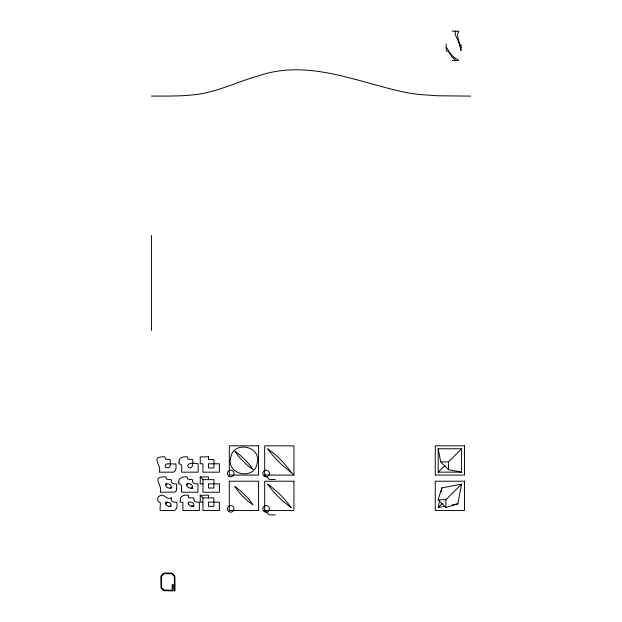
<?xml version="1.0" encoding="UTF-8"?>
<svg xmlns="http://www.w3.org/2000/svg" width="622" height="622" viewBox="0 0 622 622"><rect width="100%" height="100%" fill="white"/><g stroke="black" fill="none" stroke-linecap="round" stroke-linejoin="round"><path stroke-width="0.93" d="M461.058 44.224L460.972 47.435L455.351 34.731L455.11 32.904L455.825 31.287L452.038 31.1M461.058 47.365L461.003 50.553L457.691 36.294L457.691 33.813L458.919 31.325L455.18 31.1M188.365 504.17L188.412 502.133C191.203 501.55 194.772 502.887 193.885 506.316L189.694 505.865L188.45 503.672M188.412 503.68L188.412 502.654M165.872 504.1L165.957 502.63M188.373 503.68L188.513 502.654L188.279 503.688M165.864 503.61L166.074 502.646L165.911 503.144M444.746 506.3L438.183 507.536L439.42 500.974M441.185 491.605L441.892 487.858L461.563 484.157L457.862 503.828L445.904 507.544L438.113 499.754L441.892 487.858M188.396 503.175L188.621 502.654M165.88 484.88L166.618 483.838L165.779 484.359M186.888 484.88L187.595 483.838L186.654 484.888M265.065 475.41L265.019 474.71L264.35 474.726L264.334 475.426L265.065 475.41L269.326 479.492L275.313 479.492M265.065 510.802L264.995 510.079L264.303 510.172L264.366 510.841L265.065 510.802L269.326 514.884L275.313 514.884M461.563 472.145L448.493 469.703L448.493 461.913L461.563 448.765L438.183 448.765L438.183 472.145L461.563 472.145L461.563 448.765M438.183 507.536L442.258 503.478M438.113 499.754L445.904 499.754L461.563 484.157M438.183 472.145L445.049 465.528M191.102 488.293L192.47 487.345M170.506 487.982L171.198 487.345L171.882 487.656M187.051 484.359L187.891 483.838M191.786 487.99L192.47 487.57L191.102 488.114M170.506 487.734L171.198 487.345M193.201 506.16L191.856 506.425M169.254 506.254L170.583 506.176M452.241 504.885L457.862 503.828M169.892 506.199L170.568 506.09M192.525 506.331L193.201 506.246L191.218 506.355M202.959 483.838L200.23 483.838L200.23 476.95L208.44 476.88L208.44 479.64M202.959 502.133L200.23 502.133L200.23 495.244L208.44 495.174L208.44 497.934M452.038 60.489L455.615 60.264L451.681 56.649L447.342 48.648L446.293 47.948L446.168 44.224M455.18 60.489L458.709 60.303L454.076 57.387L447.972 51.159L446.355 51.02L446.168 47.365M151.426 96.107C170.008 95.959 188.855 96.705 207.11 92.569C224.946 88.41 241.6 80.44 259.257 75.627C308.769 58.849 358.163 82.609 406.244 92.569A192.96 192.96 0 0 0 419.531 94.497L437.631 95.765L470.574 96.107M438.183 448.765L440.695 461.913L448.493 461.913M293.949 475.084L264.692 475.084L264.692 445.826L293.949 445.826L293.949 475.084L291.01 472.145A95.461 95.461 0 0 0 267.631 448.765A103.998 103.998 0 0 0 291.01 472.145M202.959 479.64L213.914 479.64L213.914 488.029L208.44 488.029L208.44 483.838L219.395 483.838L219.395 492.227L202.959 492.227L202.959 479.64L200.23 476.95M171.198 488.029C168.375 488.597 164.853 487.298 165.716 483.838C168.508 483.255 172.084 484.592 171.198 488.021M192.47 488.029C189.648 488.597 186.126 487.298 186.997 483.838C189.788 483.255 193.356 484.592 192.47 488.021M171.229 497.934C165.281 500.438 164.262 491.652 158.454 496.846C157.296 498.393 157.257 502.327 159.924 502.133C161.082 504.263 159.496 508.19 160.282 510.522L171.921 510.522C177.068 511.743 177.643 505.779 176.718 502.141C173.927 502.708 170.35 501.386 171.237 497.942M202.959 497.934L213.914 497.934L213.914 506.324L208.44 506.324L208.44 502.133L219.395 502.133L219.395 510.522L202.959 510.522L202.959 497.934L200.23 495.244M440.695 461.913L448.493 469.703M188.419 503.175L188.443 504.162M445.904 499.754L445.904 507.544M151.426 235.38L151.426 330.507M174.385 577.955L174.362 590.9L175.015 590.9L174.93 576.944A4.805 4.805 0 0 0 174.424 575.599L172.341 573.523A4.611 4.611 0 0 0 171.003 573.049L164.721 573.049A4.657 4.657 0 0 0 163.384 573.531L162.583 574.075A5.287 5.287 0 0 0 161.572 575.171L161.323 575.583A4.611 4.611 0 0 0 160.849 576.921L160.958 587.417A4.642 4.642 0 0 0 161.572 588.707L162.98 590.091A4.673 4.673 0 0 0 164.27 590.698L173.188 590.9L173.188 590.247L164.465 590.068A4.066 4.066 0 0 1 163.345 589.547L161.907 587.977A4.027 4.027 0 0 1 161.495 586.81L161.495 577.053A3.989 3.989 0 0 1 161.907 575.902L163.703 574.114A4.035 4.035 0 0 1 164.861 573.694L170.871 573.694A4.059 4.059 0 0 1 172.037 574.106L173.849 575.918A4.268 4.268 0 0 1 174.284 577.092L174.385 577.955M179.012 462.076L178.996 463.787C183.451 463.25 181.08 470.131 181.725 472.176L198.161 472.176L198.161 463.787C177.231 460.086 194.725 477.719 192.68 459.588L188.101 459.137L187.206 456.828C183.622 456.392 178.335 457.31 179.012 462.076M178.802 482.128L178.786 483.838C183.241 483.302 180.87 490.19 181.515 492.227L197.944 492.227L197.944 483.846C195.129 484.39 191.607 483.115 192.47 479.64L187.891 479.189L186.997 476.88C183.412 476.444 178.125 477.362 178.802 482.128M180.217 500.422L180.201 502.133L182.868 502.296L182.93 510.522L199.359 510.522L199.359 502.141C196.544 502.685 193.022 501.41 193.885 497.934L188.513 497.818L188.412 495.174C184.827 494.739 179.54 495.656 180.217 500.422M170.265 464.307C171.019 467.176 167.349 469.019 165.39 466.998C163.267 461.508 174.424 464.891 175.746 463.787C176.671 467.425 176.104 473.396 170.949 472.176L159.31 472.176C162.186 464.758 149.117 456.424 164.791 456.828L165.685 459.137L170.265 459.588L170.265 464.307M176.671 488.558L176.073 491.24L174.401 492.064L160.243 492.227C163.112 484.81 150.042 476.475 165.716 476.88L166.618 479.189L171.182 479.64C170.342 483.107 173.841 484.398 176.671 483.838L176.671 488.558M230.676 457.714C226.183 475.169 254.616 480.565 257.189 463.196C261.675 445.733 233.25 440.345 230.676 457.714M208.44 456.828L200.23 456.89L200.23 463.787L202.959 463.787L202.959 472.176L219.395 472.176L219.395 463.787L208.44 463.787L208.44 467.977L213.914 467.977L213.914 459.588L208.44 459.588L208.44 456.828M258.558 445.826L229.3 445.826L229.3 475.084L258.558 475.084L258.558 445.826M464.502 445.826L435.252 445.826L435.252 475.084L464.502 475.084L464.502 445.826M258.558 481.218L229.3 481.218L229.3 510.468L258.558 510.468L258.558 481.218M293.949 481.218L264.692 481.218L264.692 510.468L293.949 510.468L293.949 481.218M464.502 481.218L435.252 481.218L435.252 510.468L464.502 510.468L464.502 481.218M167.046 502.133L165.771 502.133C164.861 505.562 168.438 506.914 171.229 506.324L170.638 503.112L167.046 502.133M173.188 584.804L172.1 584.804L172.1 585.457L173.188 585.457L173.188 584.804M173.188 586.616L172.1 586.616L172.1 587.269L173.188 587.269L173.188 586.616M173.188 588.428L172.1 588.428L172.1 589.088L173.188 589.088L173.188 588.428M235.038 451.323L238.42 456.221A103.454 103.454 0 0 0 248.162 465.964L253.076 469.571L249.492 464.626A94.871 94.871 0 0 0 239.758 454.884L235.038 451.323M235.038 486.707L238.42 491.613A103.462 103.462 0 0 0 248.162 501.348L253.076 504.963L249.492 500.018A94.871 94.871 0 0 0 239.758 490.276L235.038 486.707M291.01 507.536A95.461 95.461 0 0 0 267.631 484.157A103.998 103.998 0 0 0 291.01 507.536M264.327 511.657A3.312 3.312 0 0 0 269.419 509.006A3.312 3.312 0 0 0 264.583 505.919A3.312 3.312 0 0 0 264.327 511.657M228.943 511.657A3.312 3.312 0 0 0 234.035 509.006A3.312 3.312 0 0 0 229.191 505.919A3.312 3.312 0 0 0 228.943 511.657M228.943 476.265A3.312 3.312 0 0 0 234.035 473.614A3.312 3.312 0 0 0 229.191 470.527A3.312 3.312 0 0 0 228.943 476.265M264.327 476.265A3.312 3.312 0 0 0 269.419 473.614A3.312 3.312 0 0 0 264.583 470.527A3.312 3.312 0 0 0 264.327 476.265"/></g></svg>
